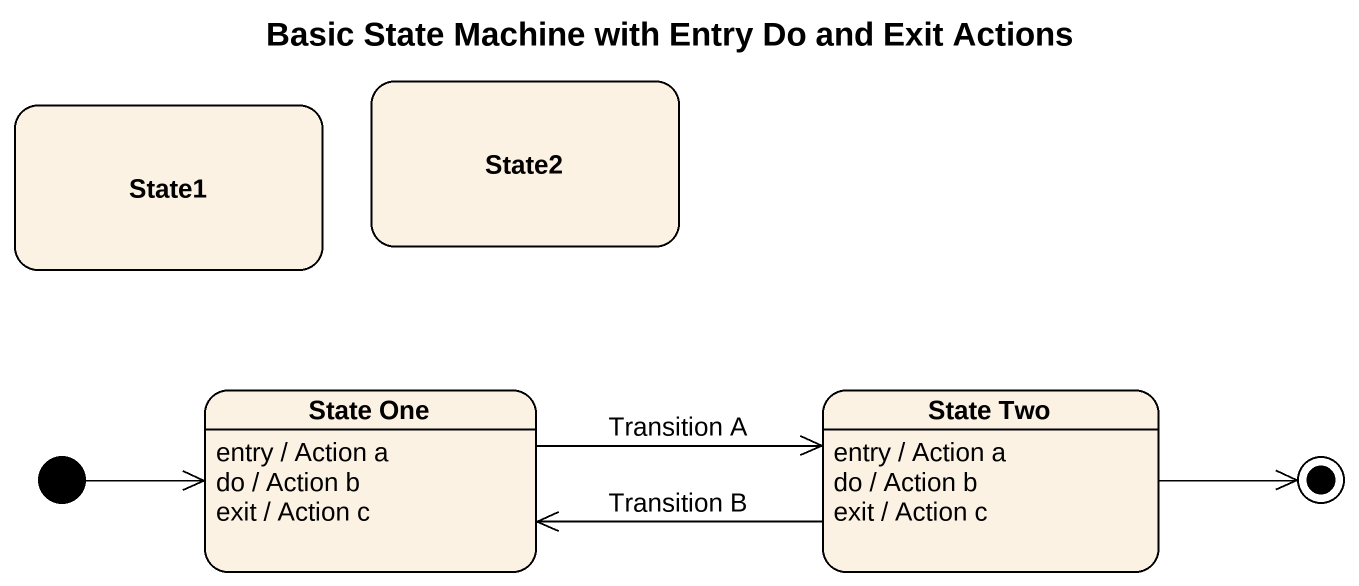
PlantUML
@startuml
title Basic State Machine with Entry Do and Exit Actions
hide empty description
state State1
state State2
state "State One" as State_One
State_One : entry / Action a
State_One : do / Action b
State_One : exit / Action c
state "State Two" as State_Two
State_Two : entry / Action a
State_Two : do / Action b
State_Two : exit / Action c
[*] -right-> State_One
State_One -right-> State_Two : Transition A
State_Two -left-> State_One : Transition B
State_Two -right-> [*]
@enduml
